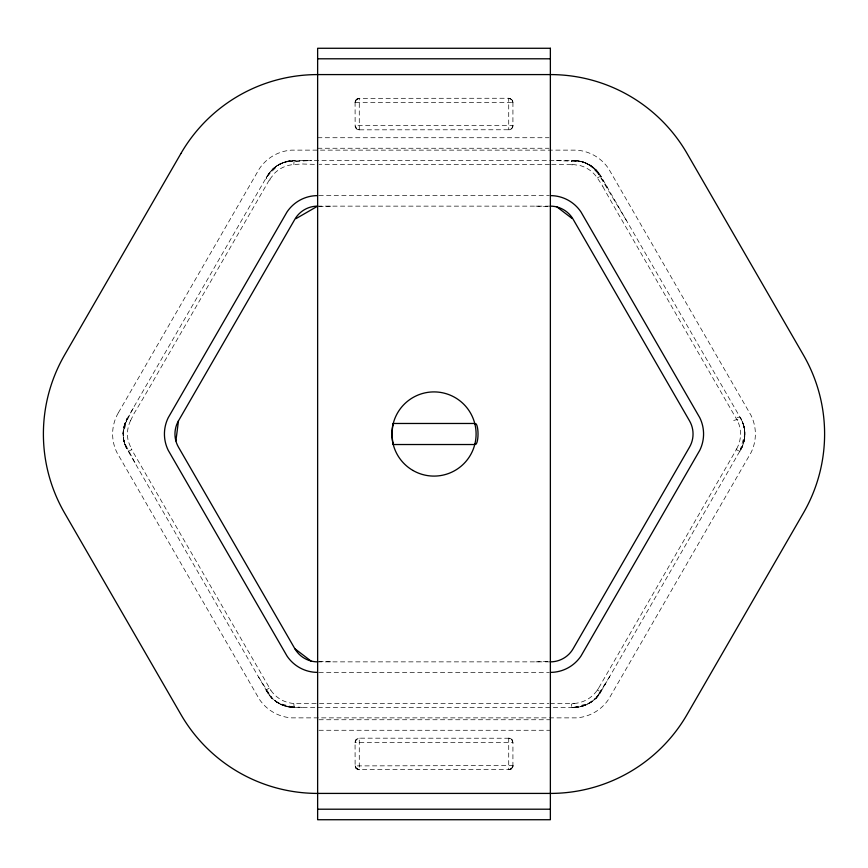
<?xml version="1.0" encoding="UTF-8"?>
<svg xmlns="http://www.w3.org/2000/svg" width="868" height="868" viewBox="0 0 868 868"><rect width="100%" height="100%" fill="white"/><g stroke="black" fill="none" stroke-linecap="round" stroke-linejoin="round"><path stroke-width="0.65" stroke-dasharray="4.34 3.25" d="M740.979 449.147C745.829 440.618 746.404 427.23 740.621 418.213L600.981 176.356C595.535 166.699 584.685 160.515 573.639 160.569L294.361 160.569C283.283 160.45 272.498 166.764 267.018 176.345L127.379 418.213C122.855 425.982 121.9 435.714 124.851 444.21M123.191 432.405L123.267 436.712M355.088 102.088L355.131 126.392L356.618 128.887L359.276 129.831L509.494 129.766L511.697 128.605L512.912 126.001L512.934 102.467L511.697 99.495L508.724 98.258L358.506 98.334L356.01 99.82L355.066 102.467L512.912 102.467L511.99 99.82L509.386 98.312L511.697 99.495L512.934 102.467A4.21 4.21 0 0 0 508.724 98.258L508.724 129.82L509.494 129.766L511.697 128.605L512.934 125.621L355.088 125.621L356.618 128.887M355.066 742.379L356.303 739.395L359.276 738.169L509.494 738.234L511.99 739.72L512.934 742.379L512.912 765.912L511.697 768.505L509.494 769.666L358.506 769.666L356.303 768.505L355.12 766.184L355.066 742.379L356.303 739.395L359.276 738.169L359.276 769.721L356.303 768.505L355.088 765.912L512.912 765.533L512.88 766.184L511.697 768.505L508.724 769.742L508.724 738.18L509.494 738.234L511.697 739.395L512.934 742.379L355.088 742.379A4.21 4.21 0 0 1 359.276 738.169M744.733 436.712L744.809 432.405M123.43 429.79C122.789 436.604 123.864 443.808 127.379 449.787L267.018 691.644C272.487 701.246 283.283 707.539 294.361 707.431L573.639 707.431C584.685 707.485 595.535 701.301 600.981 691.644L740.751 449.559M744.57 438.21L744.57 429.79L742.4 421.805M512.869 766.292L512.934 765.533A4.21 4.21 0 0 1 508.724 769.742L511.198 768.94L510.276 769.449M124.764 424.04L123.147 434L127.379 418.213A10.524 0.673 30 0 0 130.547 420.654A30.434 30.423 -88.9 0 0 128.421 441.649L131.307 448.864M598.866 687.706L736.368 449.57L739.644 451.458L740.621 449.787A31.573 31.573 0 0 0 740.621 418.213C746.046 427.978 746.003 440.195 740.545 449.939M123.69 428.163L127.379 418.213A31.573 31.573 0 0 0 127.379 449.787L128.008 450.85M355.229 101.306L355.533 100.536M743.496 443.136L744.06 441.031M740.013 450.937L744.852 434M512.641 767.084L512.88 766.184L511.024 769.048M741.89 447.356L741.912 447.302A31.4 31.259 86.8 0 0 740.578 418.235M741.945 447.237L740.675 449.7M130.547 420.654L134.247 413.179A13.779 8.344 -59.5 0 1 135.397 411.324L142.992 398.651A61.617 38.637 -60 0 1 144.967 395.211L152.442 382.43A252.295 158.291 -60 0 1 155.383 377.2L269.34 179.926L266.064 178.038M736.672 448.973L738.418 445.143A30.423 30.423 0 0 0 737.464 420.644M124.265 425.689L133.922 406.875M356.618 99.202L355.066 102.467A4.21 4.21 0 0 1 359.276 98.258L359.276 129.82L356.303 128.605M266.411 177.43L272.888 168.989M598.595 688.183L598.464 688.4A15.45 14.713 -60.2 0 1 597.271 690.114A10.524 0.673 30 0 0 600.981 691.644L594.211 699.814M609.705 676.53L596.066 698.089L587.018 704.458M605.343 684.092L596.066 698.089L589.426 703.21L585.64 705.066M269.785 179.285L274.603 173.199A30.434 30.423 -28.9 0 1 293.829 164.54L302.151 163.998A13.779 8.344 0.5 0 1 304.332 164.063L315.518 164.399M739.742 451.371L739.786 451.317A7.866 6.716 -56.9 0 0 740.068 450.807M293.829 164.529A10.524 0.673 90 0 1 294.361 160.569A31.573 31.573 0 0 0 267.018 176.356L271.934 169.911L279.973 164.03M355.75 100.167L359.276 98.258L356.802 99.06L357.366 98.724M598.768 694.986L596.066 698.089L597.249 696.83M267.018 176.356L278.574 164.79L288.013 161.209M275.069 167.144L278.574 164.79L286.331 161.6L290.368 160.819M276.284 166.255L278.574 164.79M573.119 707.453L581.668 706.4L590.793 702.375M128.377 451.479L131.654 449.591L270.892 690.385M269.34 688.074L266.064 689.962L266.65 691.058M283.901 162.349L294.361 160.569A31.454 31.356 -30.2 0 0 271.304 170.529M580.833 706.606L582.938 706.031M573.585 703.525C570.569 702.548 570.385 708.95 573.639 707.431L589.426 703.21M574.019 703.481L576.569 703.199A30.423 30.423 0 0 0 597.293 690.136M574.659 703.427L573.726 703.503M574.486 707.42L576.504 707.301A31.4 31.259 -33.1 0 0 600.949 691.622A31.573 31.573 0 0 1 573.639 707.431L572.337 707.474M307.446 160.569L286.331 161.6L311.818 160.569M318.903 206.682L332.184 206.139M535.816 661.861L549.097 661.318M572.945 707.463L572.479 707.474A8.105 7.063 3.3 0 1 571.904 707.463M573.748 707.442L575.495 707.377M572.403 160.58L582.949 161.969M317.634 137.73L549.01 137.73M317.634 148.254L549.043 148.254M549.498 164.356L343.88 164.312A252.295 158.291 0 0 0 337.88 164.377L323.07 164.302A61.617 38.637 0 0 0 319.109 164.302M551.722 164.356L571.697 164.356L571.697 160.58M318.957 195.615L549.043 195.615M317.634 206.139L550.366 206.139M317.634 661.861L550.366 661.861M318.957 672.385L549.043 672.385M316.18 703.644L295.912 703.633A15.45 14.713 -0.2 0 1 293.829 703.46A10.524 0.673 -90 0 0 294.361 707.431L283.901 705.651M319.446 703.644L548.869 703.644M550.138 703.644L571.697 703.644M318.957 719.746L550.366 719.746M318.99 730.27L550.366 730.27M556.182 160.569L581.668 161.6L590.783 165.625M535.816 206.139L549.097 206.682M318.903 661.318L332.184 661.861M276.284 701.745L286.331 706.4L303.084 707.431M572.479 164.421L580.16 165.56A30.434 30.423 31.1 0 1 597.282 177.875L601.904 184.819A13.779 8.344 60.5 0 1 602.935 186.739M508.724 98.258L510.276 98.551M358.506 769.666L359.276 769.742A4.21 4.21 0 0 1 355.066 765.533L355.869 768.006L355.359 767.084M592.931 167.144L589.426 164.79L581.668 161.6L573.639 160.569A31.573 31.573 0 0 1 600.981 176.356A10.524 0.673 -30 0 0 597.282 177.875M577.632 160.819L581.668 161.6M286.331 706.4L288.013 706.791M275.069 700.856L278.574 703.21L294.361 707.431A31.573 31.573 0 0 1 267.018 691.644L266.921 691.503M357.724 769.449L358.614 769.688L355.75 767.833M269.232 694.986L271.934 698.089L278.574 703.21L282.36 705.066M587.018 163.542L597.249 171.17M278.574 703.21L279.984 703.97M594.211 168.186L600.981 176.356A31.454 31.356 29.8 0 0 580.833 161.361M271.337 697.46L272.888 699M589.426 164.79L600.981 176.356M266.129 690.158A8.105 7.063 63.3 0 0 266.422 690.657L271.934 698.089L258.295 676.53M270.914 690.418L272.14 692.067A30.423 30.423 0 0 0 293.829 703.481M267.518 692.48L268.559 694.064M267.962 693.174L266.736 691.199M607.524 187.683L596.066 169.911L627.987 223.119M266.335 690.548L267.073 691.742M123.43 438.21L124.265 442.311L136.102 464.901M737.453 420.654L622.486 221.112A257.959 161.839 60 0 0 619.437 215.937L612.103 203.079A61.606 38.626 60 0 0 610.128 199.651L602.913 186.739M124.894 444.34L127.379 449.787L124.265 442.311M125.61 446.228L123.94 441.031M743.236 424.04L744.31 428.163M359.276 129.831A4.21 4.21 0 0 1 355.066 125.621M512.934 125.621A4.21 4.21 0 0 1 508.724 129.831M508.724 738.169A4.21 4.21 0 0 1 512.934 742.379M733.688 420.503A10.98 1.259 -19.6 0 1 738.418 419.233M737.095 417.562A11.132 2.788 -34.7 0 1 740.306 418.398M131.459 448.799A14.506 8.213 62.5 0 1 131.806 449.515M736.389 448.821A23.338 16.98 -65.7 0 1 736.097 449.407M294.361 707.387A31.4 31.259 26.9 0 1 268.592 694.053M572.424 164.877A14.127 8.354 2.3 0 1 571.6 164.811M270.143 179.557A14.127 8.354 -57.7 0 1 269.677 180.24M128.193 450.731A7.91 5.826 61.3 0 1 128.54 451.382M124.482 443.157A31.454 31.356 89.8 0 1 127.39 418.224M266.606 177.528A7.91 5.826 -58.7 0 1 266.226 178.146M572.413 160.797A7.91 5.826 1.3 0 1 571.686 160.775M118.265 412.951L116.963 415.381A42.131 42.131 0 0 0 116.963 452.619L259.358 699.25A42.131 42.131 0 0 0 291.605 717.869L576.395 717.869A42.131 42.131 0 0 0 608.642 699.25L751.037 452.619A42.131 42.131 0 0 0 751.037 415.381L608.642 168.75A42.131 42.131 0 0 0 576.395 150.131L291.605 150.131A42.131 42.131 0 0 0 259.358 168.75L118.265 412.951"/><path stroke-width="1.3" d="M175.889 440.922L178.482 420.839L294.849 219.289A26.311 26.311 0 0 1 317.634 206.139L295.988 218.638M392.727 425.711L391.902 434L392.727 442.289M392.759 425.548L393.226 423.508M317.634 195.615L315.225 195.691A36.868 36.868 0 0 0 287.004 211.987L168.229 417.703A36.868 36.868 0 0 0 168.229 450.297L287.004 656.013A36.868 36.868 0 0 0 315.225 672.309L317.634 672.385M550.366 672.385L552.775 672.309A36.868 36.868 0 0 0 580.996 656.013L699.771 450.297A36.868 36.868 0 0 0 699.771 417.703L580.996 211.987A36.868 36.868 0 0 0 552.775 195.691L550.366 195.615M317.634 58.796L550.366 58.796M393.237 423.476L474.763 423.476M393.237 444.524L474.763 444.524M317.634 809.204L550.366 809.204M557.061 207.007L572.077 218.476M178.482 420.839A26.311 26.311 0 0 0 178.482 447.161L294.849 648.711L310.939 660.993M393.226 444.47L392.759 442.452M474.796 423.877A10.449 2.604 -90 0 1 478.029 434A10.449 2.604 -90 0 1 474.796 444.123M550.366 206.139A26.311 26.311 0 0 1 573.151 219.289L689.517 420.839A26.311 26.311 0 0 1 689.517 447.161L573.151 648.711A26.311 26.311 0 0 1 550.366 661.861M317.634 661.861A26.311 26.311 0 0 1 294.849 648.711M180.913 153.517L64.547 355.066A157.868 157.868 0 0 0 64.547 512.934L180.913 714.483A157.868 157.868 0 0 0 317.634 793.417L550.366 793.417A157.868 157.868 0 0 0 687.087 714.483L803.453 512.934A157.868 157.868 0 0 0 803.453 355.066L687.087 153.517A157.868 157.868 0 0 0 550.366 74.583L317.634 74.583A157.868 157.868 0 0 0 180.913 153.517M550.366 48.272L317.634 48.272L317.634 819.728L550.366 819.728L550.366 48.272M412.951 470.456A42.098 42.098 0 0 0 476.098 434A42.098 42.098 0 0 0 412.951 397.544A42.098 42.098 0 0 0 412.951 470.456"/></g></svg>
